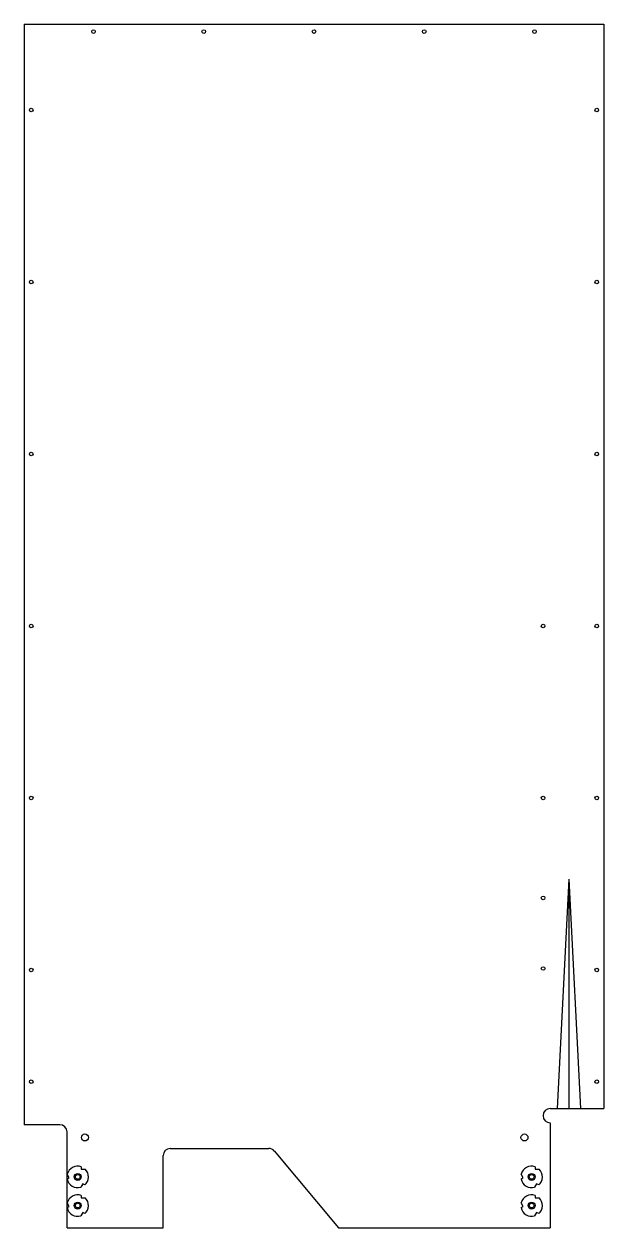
# Model space of a CAD drawing. Extents: x 0 to 20.2, y 0 to 42.
import ezdxf

# ---------------------------------------------------------------- set-up
doc = ezdxf.new("R2010")
doc.units = 0
doc.header["$LTSCALE"] = 5
doc.header["$MEASUREMENT"] = 0
doc.layers.add('Z0_WOODOUTLINE', color=5, linetype='Continuous')

msp = doc.modelspace()

# ---------------------------------------------------------------- linework, layer by layer
at = {"layer": 'Z0_WOODOUTLINE', "color": 5, "linetype": 'Continuous', "lineweight": 25}
for p, q in [((0, 42), (20.25, 42)), ((0, 42), (0, 3.602)), ((20.25, 42), (20.25, 4.165)), ((18.375, 4.165), (20.25, 4.165)), ((1.25, 3.602), (0, 3.602)), ((18.375, 3.665), (18.375, 0)), ((1.5, 0), (1.5, 3.352)), ((4.858, 0), (4.858, 2.523)), ((5.108, 2.773), (8.542, 2.773)), ((8.734, 2.684), (10.977, 0)), ((1.5, 0), (4.858, 0)), ((10.977, 0), (18.375, 0))]:
    msp.add_line(p, q, dxfattribs=at)
at = {"layer": 'Z0_WOODOUTLINE', "color": 6, "linetype": 'Continuous', "lineweight": 25}
for p in [(18.629, 4.165), (19.035, 4.165), (19.441, 4.165)]:
    msp.add_line(p, (19.035, 12.165), dxfattribs=at)
at = {"layer": 'Z0_WOODOUTLINE', "color": 4, "linetype": 'Continuous', "lineweight": 25}
for p, q in [((1.996, 2.135), (1.996, 2.05)), ((17.846, 2.135), (17.846, 2.05)), ((1.507, 1.708), (1.581, 1.75)), ((1.581, 1.75), (1.511, 1.871)), ((1.996, 2.05), (2.135, 2.05)), ((17.357, 1.708), (17.431, 1.75)), ((17.431, 1.75), (17.361, 1.871)), ((17.846, 2.05), (17.985, 2.05)), ((2.048, 1.54), (1.978, 1.42)), ((2.122, 1.498), (2.048, 1.54)), ((17.898, 1.54), (17.828, 1.42)), ((17.972, 1.498), (17.898, 1.54)), ((1.581, 0.75), (1.511, 0.871)), ((1.996, 1.135), (1.996, 1.05)), ((1.996, 1.05), (2.135, 1.05)), ((17.431, 0.75), (17.361, 0.871)), ((17.846, 1.135), (17.846, 1.05)), ((17.846, 1.05), (17.985, 1.05)), ((1.507, 0.708), (1.581, 0.75)), ((2.048, 0.54), (1.978, 0.42)), ((2.122, 0.498), (2.048, 0.54)), ((17.357, 0.708), (17.431, 0.75)), ((17.898, 0.54), (17.828, 0.42)), ((17.972, 0.498), (17.898, 0.54))]:
    msp.add_line(p, q, dxfattribs=at)
at = {"layer": 'Z0_WOODOUTLINE', "color": 5, "linetype": 'Continuous', "lineweight": 25}
for centre, radius in [((2.425, 41.738), 0.0625), ((6.275, 41.738), 0.0625), ((10.125, 41.738), 0.0625), ((13.975, 41.738), 0.0625), ((17.825, 41.738), 0.0625), ((0.25, 39), 0.0625), ((20, 39), 0.0625), ((0.25, 33), 0.0625), ((20, 33), 0.0625), ((0.25, 27), 0.0625), ((20, 27), 0.0625), ((0.25, 21), 0.0625), ((18.125, 21), 0.0625), ((20, 21), 0.0625), ((0.25, 15), 0.0625), ((18.125, 15), 0.0625), ((20, 15), 0.0625), ((18.125, 11.513), 0.0625), ((0.25, 9), 0.0625), ((18.125, 9.052), 0.0625), ((20, 9), 0.0625), ((0.25, 5.102), 0.0625), ((20, 5.102), 0.0625), ((2.125, 3.155), 0.122), ((17.475, 3.155), 0.122), ((1.875, 1.78), 0.122), ((17.725, 1.78), 0.122), ((1.875, 0.78), 0.122), ((17.725, 0.78), 0.122)]:
    msp.add_circle(centre, radius, dxfattribs=at)
at = {"layer": 'Z0_WOODOUTLINE', "color": 4, "linetype": 'Continuous', "lineweight": 25}
for centre, radius in [((1.875, 1.78), 0.121), ((1.875, 1.78), 0.0835), ((17.725, 1.78), 0.121), ((17.725, 1.78), 0.0835), ((1.875, 0.78), 0.121), ((1.875, 0.78), 0.0835), ((17.725, 0.78), 0.121), ((17.725, 0.78), 0.0835)]:
    msp.add_circle(centre, radius, dxfattribs=at)
at = {"layer": 'Z0_WOODOUTLINE', "color": 5, "linetype": 'Continuous', "lineweight": 25}
for centre, start, end in [((18.375, 3.915), 90, -90), ((1.25, 3.352), 0, 90), ((5.108, 2.523), 90, 180), ((8.542, 2.523), 39.8896, 90)]:
    msp.add_arc(centre, 0.25, start, end, dxfattribs=at)
at = {"layer": 'Z0_WOODOUTLINE', "color": 4, "linetype": 'Continuous', "lineweight": 25}
for centre, start, end in [((1.875, 1.78), 71.1354, 166.023), ((17.725, 1.78), 71.1354, 166.023), ((1.875, 1.78), -168.8646, -73.977), ((1.875, 1.78), -48.8646, 46.023), ((17.725, 1.78), -168.8646, -73.977), ((17.725, 1.78), -48.8646, 46.023), ((1.875, 0.78), 71.1354, 166.023), ((1.875, 0.78), -48.8646, 46.023), ((17.725, 0.78), 71.1354, 166.023), ((17.725, 0.78), -48.8646, 46.023), ((1.875, 0.78), -168.8646, -73.977), ((17.725, 0.78), -168.8646, -73.977)]:
    msp.add_arc(centre, 0.375, start, end, dxfattribs=at)

doc.saveas('drawing.dxf')
